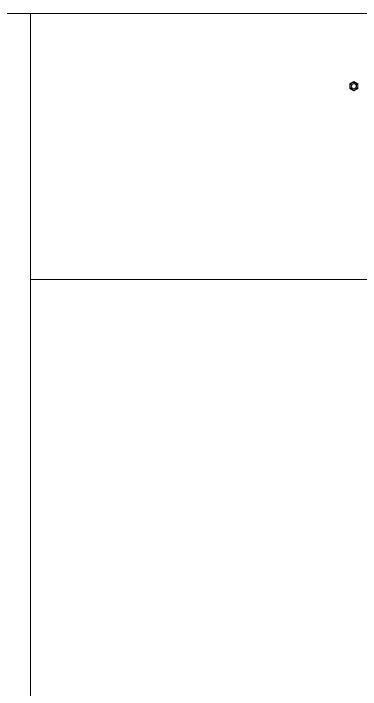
# Model space of a CAD drawing. Header units: millimetres. Extents: x -8428662 to 9409114, y 0 to 249028.
# Drawn here: x -391583 to -388393, y 242814 to 249028 of the extents above; entities that cross this region are included whole.
import ezdxf

# ---------------------------------------------------------------- set-up
doc = ezdxf.new("R2010")
doc.units = ezdxf.units.MM
doc.header["$MEASUREMENT"] = 0
doc.linetypes.add('Пунктир 2мм', pattern=[3, 2, -1])
doc.layers.get('0').update_dxf_attribs({"color": 250, "lineweight": 9})

# ---------------------------------------------------------------- blocks, each defined once
blk = doc.blocks.new('*U1083')
at = {"color": 0, "linetype": 'ByBlock', "lineweight": -2}
blk.add_lwpolyline([(37.5, 21.7), (0, 43.3), (-37.5, 21.7), (-37.5, -21.7), (0, -43.3), (37.5, -21.7)], close=True, dxfattribs=at)
blk.add_circle((0, 0), 35.6, dxfattribs=at)
at = {"color": 0, "linetype": 'Пунктир 2мм', "lineweight": 9}
for radius in [24, 21.3]:
    blk.add_circle((0, 0), radius, dxfattribs=at)

msp = doc.modelspace()

# ---------------------------------------------------------------- linework, layer by layer
msp.add_lwpolyline([(-434099.534, 207361.062), (-383811.976, 207361.062), (-383811.976, 249027.851), (-434099.534, 249027.851)], close=True)
at = {"ltscale": 100}
for points in [[(-391427.582, 249027.851), (-383811.976, 249027.851), (-383811.976, 246584.021), (-391427.582, 246584.021)], [(-391427.582, 246584.021), (-383811.976, 246584.021), (-383811.976, 236808.703), (-391427.582, 236808.703)]]:
    msp.add_lwpolyline(points, close=True, dxfattribs=at)

# ---------------------------------------------------------------- block references
msp.add_blockref('*U1083', (-388453.966, 248359.5))

doc.saveas('drawing.dxf')
